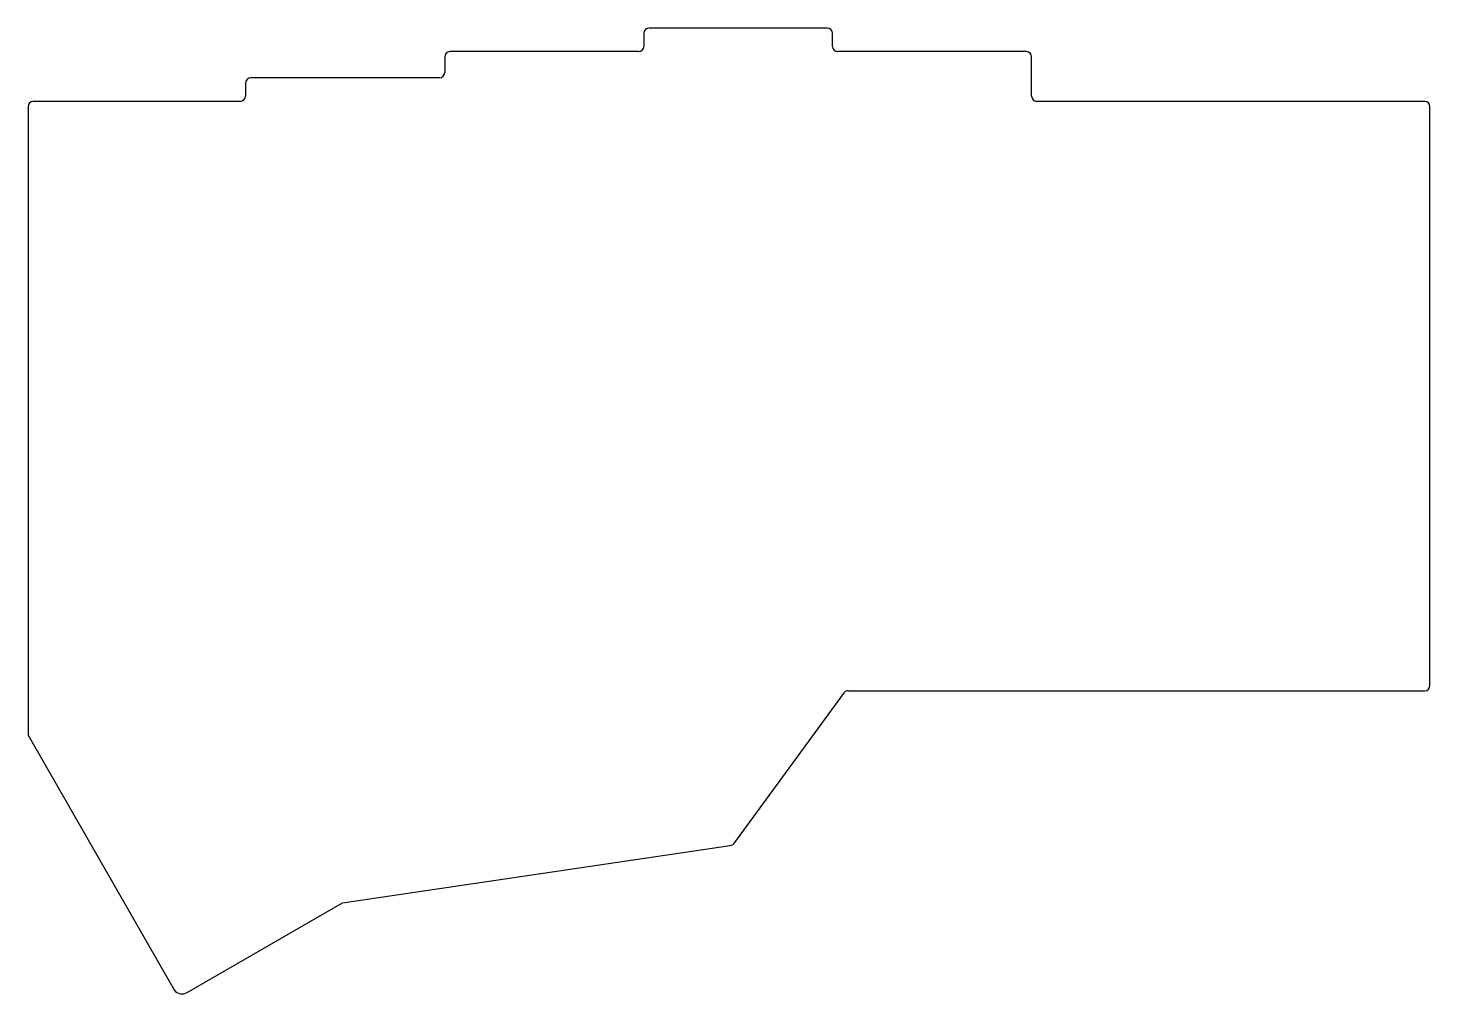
# Model space of a CAD drawing. Header units: millimetres. Extents: x 61 to 195, y -153 to -61.
import ezdxf

# ---------------------------------------------------------------- set-up
doc = ezdxf.new("R2010")
doc.units = ezdxf.units.MM
doc.layers.add('Polyline', color=7, linetype='CONTINUOUS')

msp = doc.modelspace()

# ---------------------------------------------------------------- linework, layer by layer
at = {"layer": 'Polyline'}
for p, q in [((119.75, -61.5), (119.75, -62.75)), ((137.25, -61), (120.25, -61)), ((137.75, -62.75), (137.75, -61.5)), ((100.75, -63.75), (100.75, -65.25)), ((119.25, -63.25), (101.25, -63.25)), ((156.25, -63.25), (138.25, -63.25)), ((156.75, -67.5), (156.75, -63.75)), ((81.75, -66.25), (81.75, -67.5)), ((100.25, -65.75), (82.25, -65.75)), ((81.25, -68), (61.5, -68)), ((194.25, -68), (157.25, -68)), ((61, -68.5), (61, -128.5)), ((194.75, -123.75), (194.75, -68.5)), ((139.25, -124.25), (175.25, -124.25)), ((175.25, -124.25), (194.25, -124.25)), ((128.35, -138.86), (138.9, -124.4)), ((61, -128.5), (74.95, -152.8)), ((91, -144.5), (128, -139)), ((76.18, -153.03), (91, -144.5))]:
    msp.add_line(p, q, dxfattribs=at)
for centre, radius, start, end in [((120.25, -61.5), 0.5, 90, 180), ((137.25, -61.5), 0.5, 0, 90), ((119.25, -62.75), 0.5, -90, 0), ((138.25, -62.75), 0.5, 180, -90), ((101.25, -63.75), 0.5, 90, 180), ((156.25, -63.75), 0.5, 0, 90), ((100.25, -65.25), 0.5, -90, 0), ((82.25, -66.25), 0.5, 90, 180), ((61.5, -68.5), 0.5, 90, 180), ((81.25, -67.5), 0.5, -90, 0), ((157.25, -67.5), 0.5, 180, -90), ((194.25, -68.5), 0.5, 0, 90), ((139.25, -124.75), 0.5, 90, 135), ((194.25, -123.75), 0.5, -90, 0), ((128, -138.5), 0.5, -90, -45.2858), ((75.68, -152.3), 0.885, -145.5915, -55.5915)]:
    msp.add_arc(centre, radius, start, end, dxfattribs=at)

doc.saveas('drawing.dxf')
